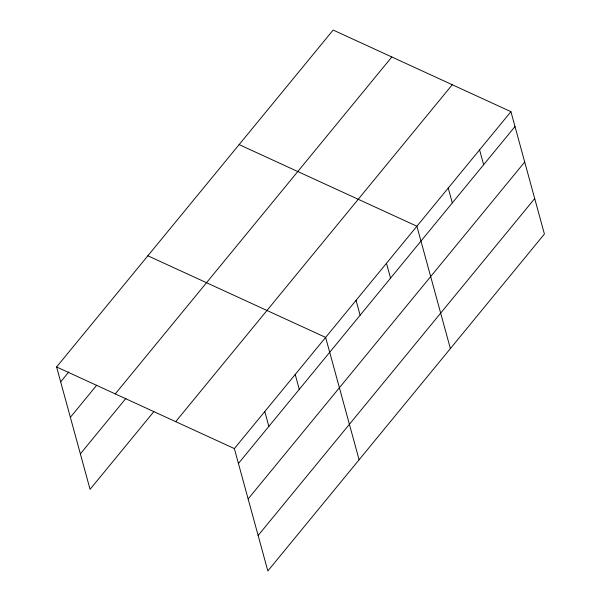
<?xml version="1.0" encoding="UTF-8"?>
<svg xmlns="http://www.w3.org/2000/svg" width="601" height="601" viewBox="0 0 601 601"><rect width="100%" height="100%" fill="white"/><g stroke="black" fill="none" stroke-linecap="round" stroke-linejoin="round"><path stroke-width="0.9" d="M56.592 366.971L333.164 30.05L510.933 111.666L544.408 234.029L267.836 570.95L234.36 448.586L56.592 366.971L90.067 489.334L153.841 411.647M60.663 381.845L68.852 371.869M70.37 417.319L96.693 385.241M115.257 393.903L391.822 56.982M80.369 453.86L126 398.268M175.702 421.654L452.268 84.733M234.36 448.586L510.933 111.666M238.432 463.461L514.997 126.541M248.138 498.935L524.703 162.015M258.137 535.476L534.702 198.563M239.13 144.601L416.899 226.216L450.374 348.588M147.861 255.786L325.629 337.401L359.105 459.765M479.583 149.852L483.655 164.727M448.241 188.03L452.313 202.913M386.473 263.276L390.545 278.158M356.055 300.342L360.119 315.217M295.211 374.461L299.275 389.335M264.786 411.52L268.857 426.402"/></g></svg>
